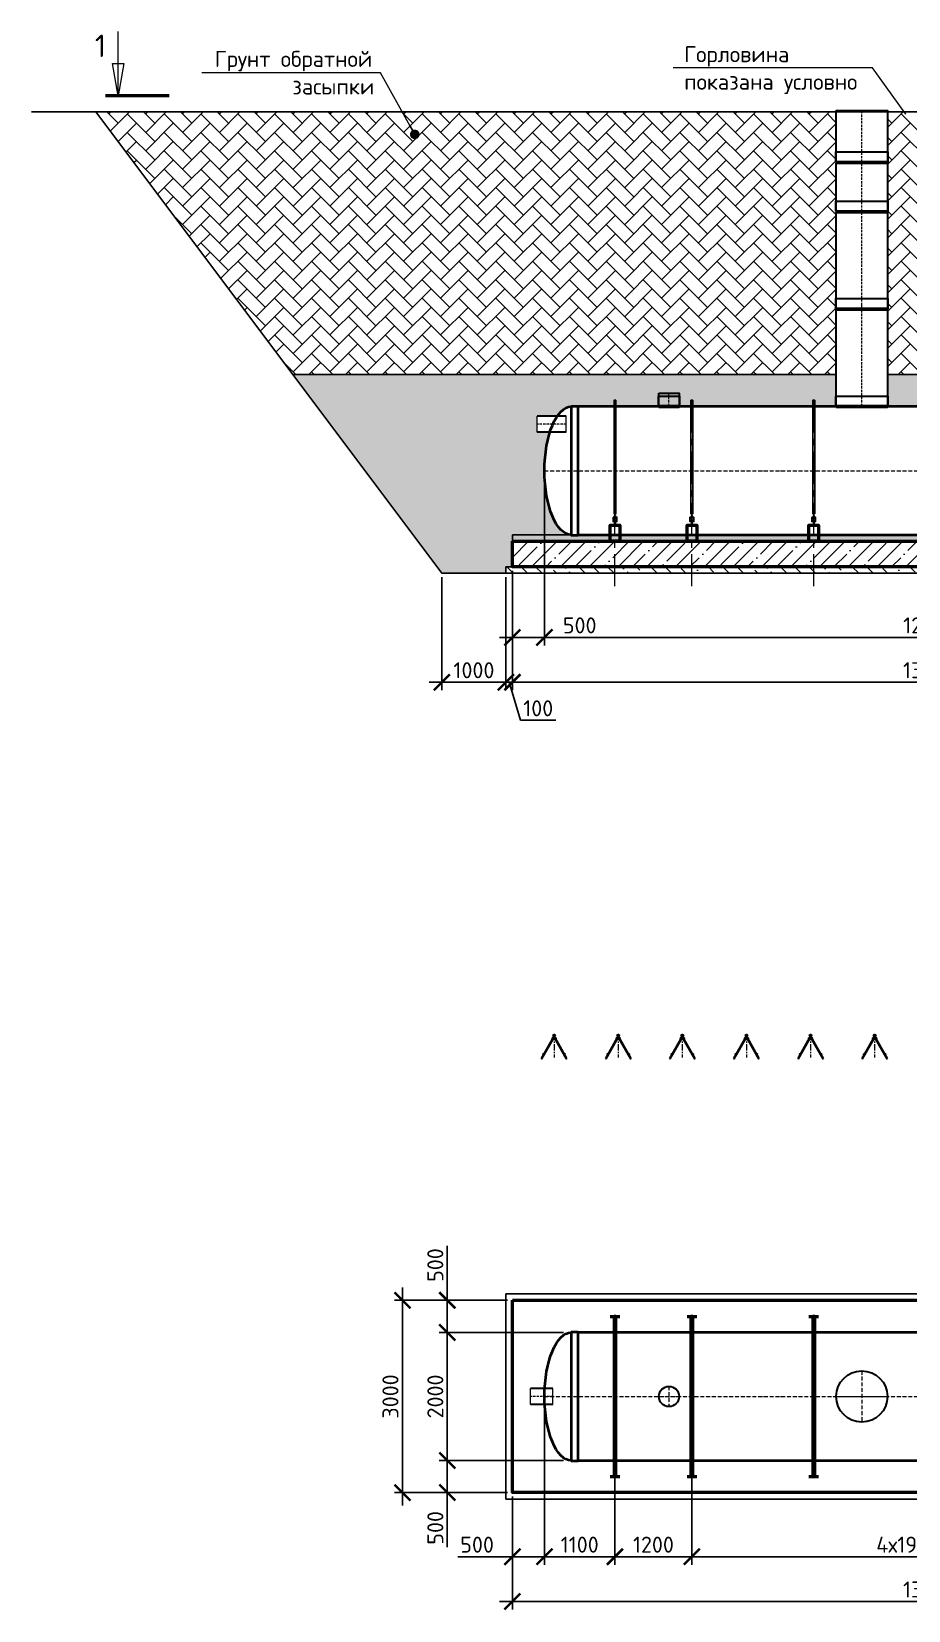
# Model space of a CAD drawing. Header units: metres. Extents: x 407396 to 516262, y -257300 to -131999.
# Drawn here: x 410307 to 423983, y -226977 to -202343 of the extents above; entities that cross this region are included whole.
import ezdxf

# ---------------------------------------------------------------- set-up
doc = ezdxf.new("R2010")
doc.units = ezdxf.units.M
doc.header["$PDSIZE"] = 1
doc.linetypes.add('ACAD_ISO10W100', pattern=[18, 12, -3, 0, -3])
doc.linetypes.add('CENTER', pattern=[16, 10, -2, 2, -2])
doc.layers.get('0').update_dxf_attribs({"lineweight": 0})
doc.layers.get('Defpoints').update_dxf_attribs({"color": 3})
doc.layers.add('2-Bottom level  of pipe', color=7, linetype='Continuous')
for name, color, linetype, lineweight in [('арматура', 7, 'Continuous', 50), ('Бозовая комплектация', 7, 'Continuous', 40), ('второстепенные', 7, 'Continuous', 25), ('выноски', 7, 'Continuous', 15), ('оси', 7, 'CENTER', 13), ('основная конструкция', 7, 'Continuous', 50), ('размеры', 7, 'Continuous', 15), ('штриховка', 7, 'Continuous', 9)]:
    doc.layers.add(name, color=color, linetype=linetype, lineweight=lineweight)
doc.layers.add('помощь', color=1, linetype='Continuous', lineweight=0, plot=False)
doc.styles.add('GOST 2.304', font='CS_Gost2304.shx')
doc.styles.add('GOST-2.304_Type-B', font='GOST Common.ttf')
doc.styles.add('ISOCPEUR', font='isocpeur.ttf')
doc.dimstyles.new('SPDS', dxfattribs={"dimscale": 10, "dimtxt": 2.5, "dimasz": 2.5, "dimexe": 1.25, "dimexo": 0.625, "dimtad": 1, "dimdec": 0, "dimrnd": 0.001, "dimtxsty": 'GOST 2.304', "dimblk": 'ARCHTICK', "dimblk1": 'ARCHTICK', "dimblk2": 'ARCHTICK', "dimcen": 2.5, "dimdle": 2, "dimadec": 0, "dimazin": 2, "dimtfac": 0.75, "dimtdec": 4, "dimtmove": 1, "dimatfit": 3, "dimfxl": 1, "dimtolj": 1, "dimarcsym": 1})

# ---------------------------------------------------------------- blocks, each defined once
blk = doc.blocks.new('_ArchTick')
at = {"color": 0, "linetype": 'ByBlock', "lineweight": 30, "const_width": 0.15}
blk.add_lwpolyline([(-0.5, -0.5), (0.5, 0.5)], dxfattribs=at)
blk = doc.blocks.new('*D118')
at = {"layer": 'Defpoints', "color": 0, "ltscale": 100, "transparency": 16777216}
for p in [(418306, -209196), (417806, -210696), (418306, -211796)]:
    blk.add_point(p, dxfattribs=at)
at = {"layer": 'размеры', "color": 0, "lineweight": -2, "ltscale": 100, "transparency": 16777216}
for p, q in [((418306, -209258), (418306, -211921)), ((417806, -210758), (417806, -211921)), ((417606, -211796), (418306, -211796)), ((418306, -211796), (419156, -211796))]:
    blk.add_line(p, q, dxfattribs=at)
at = {"layer": 'размеры', "color": 0, "lineweight": -2, "ltscale": 100, "transparency": 16777216, "xscale": 250, "yscale": 250, "zscale": 250, "rotation": 180}
blk.add_blockref('_ArchTick', (417806, -211796), dxfattribs=at)
at = {"layer": 'размеры', "color": 0, "lineweight": -2, "ltscale": 100, "transparency": 16777216, "xscale": 250, "yscale": 250, "zscale": 250}
blk.add_blockref('_ArchTick', (418306, -211796), dxfattribs=at)
at = {"layer": 'размеры', "color": 0, "ltscale": 100, "transparency": 16777216, "insert": (418856, -211608), "char_height": 250, "attachment_point": 5, "style": 'ISOCPEUR', "bg_fill": 3, "box_fill_scale": 1.1, "bg_fill_color": 9, "bg_fill_true_color": 13158600, "bg_fill_transparency": 0}
blk.add_mtext('\\A1;500', dxfattribs=at)
blk = doc.blocks.new('*D119')
at = {"layer": 'Defpoints', "color": 0, "ltscale": 100, "transparency": 16777216}
for p in [(417706, -210796), (417806, -211796), (417706, -212496)]:
    blk.add_point(p, dxfattribs=at)
at = {"layer": 'размеры', "color": 0, "lineweight": -2, "ltscale": 100, "transparency": 16777216}
for p, q in [((417706, -210858), (417706, -212621)), ((417806, -211858), (417806, -212621)), ((417706, -212496), (417456, -212496)), ((417806, -212496), (417706, -212496)), ((417806, -212496), (417706, -212496)), ((417756, -212496), (417934, -213089)), ((417806, -212496), (418056, -212496)), ((417934, -213089), (418484, -213089))]:
    blk.add_line(p, q, dxfattribs=at)
at = {"layer": 'размеры', "color": 0, "ltscale": 100, "transparency": 16777216, "insert": (418209, -212902), "char_height": 250, "attachment_point": 5, "style": 'ISOCPEUR', "bg_fill": 3, "box_fill_scale": 1.1, "bg_fill_color": 9, "bg_fill_true_color": 13158600, "bg_fill_transparency": 0}
blk.add_mtext('\\A1;100', dxfattribs=at)
at = {"layer": 'размеры', "color": 0, "lineweight": -2, "ltscale": 100, "transparency": 16777216, "xscale": 250, "yscale": 250, "zscale": 250}
blk.add_blockref('_ArchTick', (417706, -212496), dxfattribs=at)
at = {"layer": 'размеры', "color": 0, "lineweight": -2, "ltscale": 100, "transparency": 16777216, "xscale": 250, "yscale": 250, "zscale": 250, "rotation": 180}
blk.add_blockref('_ArchTick', (417806, -212496), dxfattribs=at)
blk = doc.blocks.new('*D120')
at = {"layer": 'Defpoints', "color": 0, "ltscale": 100, "transparency": 16777216}
for p in [(416706, -210796), (417706, -210796), (416706, -212496)]:
    blk.add_point(p, dxfattribs=at)
at = {"layer": 'размеры', "color": 0, "lineweight": -2, "ltscale": 100, "transparency": 16777216}
for p, q in [((416706, -210858), (416706, -212621)), ((417706, -210858), (417706, -212621)), ((417906, -212496), (416506, -212496))]:
    blk.add_line(p, q, dxfattribs=at)
at = {"layer": 'размеры', "color": 0, "lineweight": -2, "ltscale": 100, "transparency": 16777216, "xscale": 250, "yscale": 250, "zscale": 250, "rotation": 180}
blk.add_blockref('_ArchTick', (416706, -212496), dxfattribs=at)
at = {"layer": 'размеры', "color": 0, "lineweight": -2, "ltscale": 100, "transparency": 16777216, "xscale": 250, "yscale": 250, "zscale": 250}
blk.add_blockref('_ArchTick', (417706, -212496), dxfattribs=at)
at = {"layer": 'размеры', "color": 0, "ltscale": 100, "transparency": 16777216, "insert": (417206, -212308), "char_height": 250, "attachment_point": 5, "style": 'ISOCPEUR', "bg_fill": 3, "box_fill_scale": 1.1, "bg_fill_color": 9, "bg_fill_true_color": 13158600, "bg_fill_transparency": 0}
blk.add_mtext('\\A1;1000', dxfattribs=at)
blk = doc.blocks.new('*D121')
at = {"layer": 'Defpoints', "color": 0, "ltscale": 100, "transparency": 16777216}
for p in [(430806, -210696), (417806, -211796), (430806, -212496)]:
    blk.add_point(p, dxfattribs=at)
at = {"layer": 'размеры', "color": 0, "lineweight": -2, "ltscale": 100, "transparency": 16777216}
for p, q in [((430806, -210758), (430806, -212621)), ((417806, -211858), (417806, -212621)), ((417606, -212496), (431006, -212496))]:
    blk.add_line(p, q, dxfattribs=at)
at = {"layer": 'размеры', "color": 0, "lineweight": -2, "ltscale": 100, "transparency": 16777216, "xscale": 250, "yscale": 250, "zscale": 250, "rotation": 180}
blk.add_blockref('_ArchTick', (417806, -212496), dxfattribs=at)
at = {"layer": 'размеры', "color": 0, "lineweight": -2, "ltscale": 100, "transparency": 16777216, "xscale": 250, "yscale": 250, "zscale": 250}
blk.add_blockref('_ArchTick', (430806, -212496), dxfattribs=at)
at = {"layer": 'размеры', "color": 0, "ltscale": 100, "transparency": 16777216, "insert": (424306, -212308), "char_height": 250, "attachment_point": 5, "style": 'ISOCPEUR', "bg_fill": 3, "box_fill_scale": 1.1, "bg_fill_color": 9, "bg_fill_true_color": 13158600, "bg_fill_transparency": 0}
blk.add_mtext('\\A1;13000', dxfattribs=at)
blk = doc.blocks.new('*D139')
at = {"layer": 'Defpoints', "color": 0, "ltscale": 100, "transparency": 16777216}
for p in [(418306, -209196), (430306, -209196), (430306, -211796)]:
    blk.add_point(p, dxfattribs=at)
at = {"layer": 'размеры', "color": 0, "lineweight": -2, "ltscale": 100, "transparency": 16777216}
for p, q in [((418306, -209258), (418306, -211921)), ((430306, -209258), (430306, -211921)), ((418106, -211796), (430506, -211796))]:
    blk.add_line(p, q, dxfattribs=at)
at = {"layer": 'размеры', "color": 0, "lineweight": -2, "ltscale": 100, "transparency": 16777216, "xscale": 250, "yscale": 250, "zscale": 250, "rotation": 180}
blk.add_blockref('_ArchTick', (418306, -211796), dxfattribs=at)
at = {"layer": 'размеры', "color": 0, "lineweight": -2, "ltscale": 100, "transparency": 16777216, "xscale": 250, "yscale": 250, "zscale": 250}
blk.add_blockref('_ArchTick', (430306, -211796), dxfattribs=at)
at = {"layer": 'размеры', "color": 0, "ltscale": 100, "transparency": 16777216, "insert": (424306, -211608), "char_height": 250, "attachment_point": 5, "style": 'ISOCPEUR', "bg_fill": 3, "box_fill_scale": 1.1, "bg_fill_color": 9, "bg_fill_true_color": 13158600, "bg_fill_transparency": 0}
blk.add_mtext('\\A1;12000', dxfattribs=at)
blk = doc.blocks.new('*D125')
at = {"layer": 'Defpoints', "color": 0, "ltscale": 100, "transparency": 16777216}
for p in [(417806, -225139), (430806, -225139), (430806, -226839)]:
    blk.add_point(p, dxfattribs=at)
at = {"layer": 'размеры', "color": 0, "lineweight": -2, "ltscale": 100, "transparency": 16777216}
for p, q in [((417806, -225201), (417806, -226964)), ((430806, -225201), (430806, -226964)), ((417606, -226839), (431006, -226839))]:
    blk.add_line(p, q, dxfattribs=at)
at = {"layer": 'размеры', "color": 0, "lineweight": -2, "ltscale": 100, "transparency": 16777216, "xscale": 250, "yscale": 250, "zscale": 250, "rotation": 180}
blk.add_blockref('_ArchTick', (417806, -226839), dxfattribs=at)
at = {"layer": 'размеры', "color": 0, "lineweight": -2, "ltscale": 100, "transparency": 16777216, "xscale": 250, "yscale": 250, "zscale": 250}
blk.add_blockref('_ArchTick', (430806, -226839), dxfattribs=at)
at = {"layer": 'размеры', "color": 0, "ltscale": 100, "transparency": 16777216, "insert": (424306, -226651), "char_height": 250, "attachment_point": 5, "style": 'ISOCPEUR'}
blk.add_mtext('\\A1;13000', dxfattribs=at)
blk = doc.blocks.new('*D128')
at = {"layer": 'Defpoints', "color": 0, "ltscale": 100, "transparency": 16777216}
for p in [(418306, -223639), (417806, -225139), (417806, -226139)]:
    blk.add_point(p, dxfattribs=at)
at = {"layer": 'размеры', "color": 0, "lineweight": -2, "ltscale": 100, "transparency": 16777216}
for p, q in [((418306, -223701), (418306, -226264)), ((417806, -225201), (417806, -226264)), ((417806, -226139), (416956, -226139)), ((418506, -226139), (417806, -226139))]:
    blk.add_line(p, q, dxfattribs=at)
at = {"layer": 'размеры', "color": 0, "lineweight": -2, "ltscale": 100, "transparency": 16777216, "xscale": 250, "yscale": 250, "zscale": 250, "rotation": 180}
blk.add_blockref('_ArchTick', (417806, -226139), dxfattribs=at)
at = {"layer": 'размеры', "color": 0, "lineweight": -2, "ltscale": 100, "transparency": 16777216, "xscale": 250, "yscale": 250, "zscale": 250}
blk.add_blockref('_ArchTick', (418306, -226139), dxfattribs=at)
at = {"layer": 'размеры', "color": 0, "ltscale": 100, "transparency": 16777216, "insert": (417256, -225951), "char_height": 250, "attachment_point": 5, "style": 'ISOCPEUR'}
blk.add_mtext('\\A1;500', dxfattribs=at)
blk = doc.blocks.new('*D129')
at = {"layer": 'Defpoints', "color": 0, "ltscale": 100, "transparency": 16777216}
for p in [(418306, -223639), (419406, -224689), (419406, -226139)]:
    blk.add_point(p, dxfattribs=at)
at = {"layer": 'размеры', "color": 0, "lineweight": -2, "ltscale": 100, "transparency": 16777216}
for p, q in [((418306, -223701), (418306, -226264)), ((419406, -224751), (419406, -226264)), ((418106, -226139), (419606, -226139))]:
    blk.add_line(p, q, dxfattribs=at)
at = {"layer": 'размеры', "color": 0, "lineweight": -2, "ltscale": 100, "transparency": 16777216, "xscale": 250, "yscale": 250, "zscale": 250, "rotation": 180}
blk.add_blockref('_ArchTick', (418306, -226139), dxfattribs=at)
at = {"layer": 'размеры', "color": 0, "lineweight": -2, "ltscale": 100, "transparency": 16777216, "xscale": 250, "yscale": 250, "zscale": 250}
blk.add_blockref('_ArchTick', (419406, -226139), dxfattribs=at)
at = {"layer": 'размеры', "color": 0, "ltscale": 100, "transparency": 16777216, "insert": (418856, -225951), "char_height": 250, "attachment_point": 5, "style": 'ISOCPEUR'}
blk.add_mtext('\\A1;1100', dxfattribs=at)
blk = doc.blocks.new('*D130')
at = {"layer": 'Defpoints', "color": 0, "ltscale": 100, "transparency": 16777216}
for p in [(419406, -224689), (420606, -224689), (420606, -226139)]:
    blk.add_point(p, dxfattribs=at)
at = {"layer": 'размеры', "color": 0, "lineweight": -2, "ltscale": 100, "transparency": 16777216}
for p, q in [((419406, -224751), (419406, -226264)), ((420606, -224751), (420606, -226264)), ((419206, -226139), (420806, -226139))]:
    blk.add_line(p, q, dxfattribs=at)
at = {"layer": 'размеры', "color": 0, "lineweight": -2, "ltscale": 100, "transparency": 16777216, "xscale": 250, "yscale": 250, "zscale": 250, "rotation": 180}
blk.add_blockref('_ArchTick', (419406, -226139), dxfattribs=at)
at = {"layer": 'размеры', "color": 0, "lineweight": -2, "ltscale": 100, "transparency": 16777216, "xscale": 250, "yscale": 250, "zscale": 250}
blk.add_blockref('_ArchTick', (420606, -226139), dxfattribs=at)
at = {"layer": 'размеры', "color": 0, "ltscale": 100, "transparency": 16777216, "insert": (420006, -225951), "char_height": 250, "attachment_point": 5, "style": 'ISOCPEUR'}
blk.add_mtext('\\A1;1200', dxfattribs=at)
blk = doc.blocks.new('*D131')
at = {"layer": 'Defpoints', "color": 0, "ltscale": 100, "transparency": 16777216}
for p in [(420606, -224689), (428206, -224689), (428206, -226139)]:
    blk.add_point(p, dxfattribs=at)
at = {"layer": 'размеры', "color": 0, "lineweight": -2, "ltscale": 100, "transparency": 16777216}
for p, q in [((420606, -224751), (420606, -226264)), ((428206, -224751), (428206, -226264)), ((420406, -226139), (428406, -226139))]:
    blk.add_line(p, q, dxfattribs=at)
at = {"layer": 'размеры', "color": 0, "lineweight": -2, "ltscale": 100, "transparency": 16777216, "xscale": 250, "yscale": 250, "zscale": 250, "rotation": 180}
blk.add_blockref('_ArchTick', (420606, -226139), dxfattribs=at)
at = {"layer": 'размеры', "color": 0, "lineweight": -2, "ltscale": 100, "transparency": 16777216, "xscale": 250, "yscale": 250, "zscale": 250}
blk.add_blockref('_ArchTick', (428206, -226139), dxfattribs=at)
at = {"layer": 'размеры', "color": 0, "ltscale": 100, "transparency": 16777216, "insert": (424406, -225951), "char_height": 250, "attachment_point": 5, "style": 'ISOCPEUR'}
blk.add_mtext('\\A1;4х1900=7600', dxfattribs=at)
blk = doc.blocks.new('*D132')
at = {"layer": 'Defpoints', "color": 0, "ltscale": 100, "transparency": 16777216}
for p in [(416791, -222139), (417791, -222139), (418666, -222639)]:
    blk.add_point(p, dxfattribs=at)
at = {"layer": 'размеры', "color": 0, "lineweight": -2, "ltscale": 100, "transparency": 16777216}
for p, q in [((416791, -222139), (416791, -221289)), ((417729, -222139), (416666, -222139)), ((416791, -222839), (416791, -222139)), ((418604, -222639), (416666, -222639))]:
    blk.add_line(p, q, dxfattribs=at)
at = {"layer": 'размеры', "color": 0, "lineweight": -2, "ltscale": 100, "transparency": 16777216, "xscale": 250, "yscale": 250, "zscale": 250}
for p, rotation in [((416791, -222139), 90), ((416791, -222639), 270)]:
    blk.add_blockref('_ArchTick', p, dxfattribs=dict(at, rotation=rotation))
at = {"layer": 'размеры', "color": 0, "ltscale": 100, "transparency": 16777216, "insert": (416604, -221589), "char_height": 250, "attachment_point": 5, "rotation": 90, "style": 'ISOCPEUR'}
blk.add_mtext('\\A1;500', dxfattribs=at)
blk = doc.blocks.new('*D133')
at = {"layer": 'Defpoints', "color": 0, "ltscale": 100, "transparency": 16777216}
for p in [(418666, -222639), (416791, -224639), (418666, -224639)]:
    blk.add_point(p, dxfattribs=at)
at = {"layer": 'размеры', "color": 0, "lineweight": -2, "ltscale": 100, "transparency": 16777216}
for p, q in [((416791, -222439), (416791, -224839)), ((418604, -222639), (416666, -222639)), ((418604, -224639), (416666, -224639))]:
    blk.add_line(p, q, dxfattribs=at)
at = {"layer": 'размеры', "color": 0, "lineweight": -2, "ltscale": 100, "transparency": 16777216, "xscale": 250, "yscale": 250, "zscale": 250}
for p, rotation in [((416791, -222639), 90), ((416791, -224639), 270)]:
    blk.add_blockref('_ArchTick', p, dxfattribs=dict(at, rotation=rotation))
at = {"layer": 'размеры', "color": 0, "ltscale": 100, "transparency": 16777216, "insert": (416604, -223639), "char_height": 250, "attachment_point": 5, "rotation": 90, "style": 'ISOCPEUR'}
blk.add_mtext('\\A1;2000', dxfattribs=at)
blk = doc.blocks.new('*D134')
at = {"layer": 'Defpoints', "color": 0, "ltscale": 100, "transparency": 16777216}
for p in [(418666, -224639), (416791, -225139), (417791, -225139)]:
    blk.add_point(p, dxfattribs=at)
at = {"layer": 'размеры', "color": 0, "lineweight": -2, "ltscale": 100, "transparency": 16777216}
for p, q in [((418604, -224639), (416666, -224639)), ((416791, -224439), (416791, -225139)), ((417729, -225139), (416666, -225139)), ((416791, -225139), (416791, -225989))]:
    blk.add_line(p, q, dxfattribs=at)
at = {"layer": 'размеры', "color": 0, "lineweight": -2, "ltscale": 100, "transparency": 16777216, "xscale": 250, "yscale": 250, "zscale": 250}
for p, rotation in [((416791, -224639), 90), ((416791, -225139), 270)]:
    blk.add_blockref('_ArchTick', p, dxfattribs=dict(at, rotation=rotation))
at = {"layer": 'размеры', "color": 0, "ltscale": 100, "transparency": 16777216, "insert": (416604, -225689), "char_height": 250, "attachment_point": 5, "rotation": 90, "style": 'ISOCPEUR'}
blk.add_mtext('\\A1;500', dxfattribs=at)
blk = doc.blocks.new('*D135')
at = {"layer": 'Defpoints', "color": 0, "ltscale": 100, "transparency": 16777216}
for p in [(416091, -222139), (416791, -222139), (416791, -225139)]:
    blk.add_point(p, dxfattribs=at)
at = {"layer": 'размеры', "color": 0, "lineweight": -2, "ltscale": 100, "transparency": 16777216}
for p, q in [((416091, -225339), (416091, -221939)), ((416729, -222139), (415966, -222139)), ((416729, -225139), (415966, -225139))]:
    blk.add_line(p, q, dxfattribs=at)
at = {"layer": 'размеры', "color": 0, "lineweight": -2, "ltscale": 100, "transparency": 16777216, "xscale": 250, "yscale": 250, "zscale": 250}
for p, rotation in [((416091, -222139), 90), ((416091, -225139), 270)]:
    blk.add_blockref('_ArchTick', p, dxfattribs=dict(at, rotation=rotation))
at = {"layer": 'размеры', "color": 0, "ltscale": 100, "transparency": 16777216, "insert": (415904, -223639), "char_height": 250, "attachment_point": 5, "rotation": 90, "style": 'ISOCPEUR'}
blk.add_mtext('\\A1;3000', dxfattribs=at)
blk = doc.blocks.new('*U167')
at = {"color": 7, "linetype": 'ACAD_ISO10W100', "lineweight": 15, "ltscale": 5}
blk.add_line((0, 0), (12000, 0), dxfattribs=at)
at = {"color": 250, "lineweight": 40, "ltscale": 20}
for points in [[(520, 1010), (520, -1010), (420, -1010), (420, 1010)], [(520, 1000), (520, -1000), (11480, -1000), (11480, 1000)], [(11480, 1010), (11480, -1010), (11580, -1010), (11580, 1010)]]:
    blk.add_lwpolyline(points, close=True, dxfattribs=at)
at = {"color": 250, "lineweight": 40, "ltscale": 20, "extrusion": (0, 0, -1)}
blk.add_ellipse((420, 0), major_axis=(0, 1000), ratio=0.42, start_param=3.141593, end_param=6.283185, dxfattribs=at)
at = {"color": 250, "lineweight": 40, "ltscale": 20}
blk.add_ellipse((11580, 0), major_axis=(0, 1000), ratio=0.42, start_param=3.141593, end_param=6.283185, dxfattribs=at)
blk = doc.blocks.new('*U166')
at = {"color": 7, "linetype": 'ACAD_ISO10W100', "lineweight": 15, "ltscale": 5}
blk.add_line((0, 0), (12000, 0), dxfattribs=at)
at = {"color": 250, "lineweight": 40, "ltscale": 20}
for points in [[(520, 1010), (520, -1010), (420, -1010), (420, 1010)], [(520, 1000), (520, -1000), (11480, -1000), (11480, 1000)], [(11480, 1010), (11480, -1010), (11580, -1010), (11580, 1010)]]:
    blk.add_lwpolyline(points, close=True, dxfattribs=at)
at = {"color": 250, "lineweight": 40, "ltscale": 20, "extrusion": (0, 0, -1)}
blk.add_ellipse((420, 0), major_axis=(0, 1000), ratio=0.42, start_param=3.141593, end_param=6.283185, dxfattribs=at)
at = {"color": 250, "lineweight": 40, "ltscale": 20}
blk.add_ellipse((11580, 0), major_axis=(0, 1000), ratio=0.42, start_param=3.141593, end_param=6.283185, dxfattribs=at)
blk = doc.blocks.new('*U158')
at = {"lineweight": 30}
for p, q in [((0, 125), (350, 125)), ((0, -125), (350, -125))]:
    blk.add_line(p, q, dxfattribs=at)
at = {"color": 7, "linetype": 'Continuous', "lineweight": 20}
for p, q in [((0, 125), (0, -125)), ((350, 125), (350, -125))]:
    blk.add_line(p, q, dxfattribs=at)
at = {"color": 7, "linetype": 'ACAD_ISO10W100', "lineweight": 15, "ltscale": 3}
blk.add_line((0, 0), (350, 0), dxfattribs=at)
at = {"color": 242, "linetype": 'Continuous', "lineweight": 15, "ltscale": 20, "true_color": 0xcd2027, "style": 'GOST-2.304_Type-B', "flags": 1}
for tag, p in [('МАТЕРИАЛ', (306, 122)), ('НАЗВАНИЕ', (305, 116))]:
    blk.add_attdef(tag, p, '', height=2.5, dxfattribs=at)
blk = doc.blocks.new('*U157')
at = {"lineweight": 30}
for p, q in [((0, 125), (450, 125)), ((0, -125), (450, -125))]:
    blk.add_line(p, q, dxfattribs=at)
at = {"color": 7, "linetype": 'Continuous', "lineweight": 20}
for p, q in [((0, 125), (0, -125)), ((450, 125), (450, -125))]:
    blk.add_line(p, q, dxfattribs=at)
at = {"color": 7, "linetype": 'ACAD_ISO10W100', "lineweight": 15, "ltscale": 3}
blk.add_line((0, 0), (450, 0), dxfattribs=at)
at = {"color": 242, "linetype": 'Continuous', "lineweight": 15, "ltscale": 20, "true_color": 0xcd2027, "style": 'GOST-2.304_Type-B', "flags": 1}
for tag, p in [('МАТЕРИАЛ', (306, 122)), ('НАЗВАНИЕ', (305, 116))]:
    blk.add_attdef(tag, p, '', height=2.5, dxfattribs=at)
blk = doc.blocks.new('*U105')
at = {"color": 250, "linetype": 'ACAD_ISO10W100', "lineweight": 15, "ltscale": 3}
blk.add_line((-1, 0), (-1, 1500), dxfattribs=at)
at = {"color": 250, "lineweight": 30, "ltscale": 20}
blk.add_lwpolyline([(-401, 1500), (399, 1500), (399, 0), (-401, 0)], close=True, dxfattribs=at)
at = {"layer": '2-Bottom level  of pipe', "color": 7, "lineweight": 30, "ltscale": 50}
for points in [[(-411, 0), (409, 0), (409, 150), (-411, 150)], [(-401, -20), (399, -20), (399, 0), (-401, 0)]]:
    blk.add_lwpolyline(points, close=True, dxfattribs=at)
blk = doc.blocks.new('*U111')
at = {"color": 7, "linetype": 'ACAD_ISO10W100', "lineweight": 13, "ltscale": 5}
for p, q in [((0, 400), (0, -400)), ((-400, 0), (400, 0))]:
    blk.add_line(p, q, dxfattribs=at)
at = {"layer": '2-Bottom level  of pipe', "color": 7, "lineweight": 30, "ltscale": 50}
blk.add_circle((0, 0), 400, dxfattribs=at)
blk.add_circle((0, 0), 400, dxfattribs=at)
blk = doc.blocks.new('*U100')
at = {"color": 250, "linetype": 'ACAD_ISO10W100', "lineweight": 15, "ltscale": 3}
blk.add_line((-1, 0), (-1, 200), dxfattribs=at)
at = {"color": 250, "lineweight": 30, "ltscale": 20}
blk.add_lwpolyline([(-158, 200), (157, 200), (157, 0), (-158, 0)], close=True, dxfattribs=at)
at = {"layer": '2-Bottom level  of pipe', "color": 7, "lineweight": 30, "ltscale": 50}
for points in [[(-168, 0), (167, 0), (167, 150), (-168, 150)], [(-158, -20), (157, -20), (157, 0), (-158, 0)]]:
    blk.add_lwpolyline(points, close=True, dxfattribs=at)
blk = doc.blocks.new('*U110')
at = {"color": 7, "linetype": 'ACAD_ISO10W100', "lineweight": 13, "ltscale": 5}
for p, q in [((-157.5, 0), (157.5, 0)), ((0, 157.5), (0, -157.5))]:
    blk.add_line(p, q, dxfattribs=at)
at = {"layer": '2-Bottom level  of pipe', "color": 7, "lineweight": 30, "ltscale": 50}
blk.add_circle((0, 0), 157.5, dxfattribs=at)
blk.add_circle((0, 0), 157.5, dxfattribs=at)
blk = doc.blocks.new('*U165')
at = {"color": 250, "linetype": 'ACAD_ISO10W100', "lineweight": 15, "ltscale": 3}
blk.add_line((-1, 0), (-1, 750), dxfattribs=at)
at = {"color": 250, "lineweight": 30, "ltscale": 20}
blk.add_lwpolyline([(-401, 750), (399, 750), (399, 0), (-401, 0)], close=True, dxfattribs=at)
at = {"layer": '2-Bottom level  of pipe', "color": 7, "lineweight": 30, "ltscale": 50}
for points in [[(-411, 0), (409, 0), (409, 150), (-411, 150)], [(-401, -20), (399, -20), (399, 0), (-401, 0)]]:
    blk.add_lwpolyline(points, close=True, dxfattribs=at)
blk = doc.blocks.new('*U162')
at = {"color": 250, "linetype": 'ACAD_ISO10W100', "lineweight": 15, "ltscale": 3}
blk.add_line((-1, 0), (-1, 800), dxfattribs=at)
at = {"color": 250, "lineweight": 30, "ltscale": 20}
blk.add_lwpolyline([(-401, 800), (399, 800), (399, 0), (-401, 0)], close=True, dxfattribs=at)
at = {"layer": '2-Bottom level  of pipe', "color": 7, "lineweight": 30, "ltscale": 50}
for points in [[(-411, 0), (409, 0), (409, 150), (-411, 150)], [(-401, -20), (399, -20), (399, 0), (-401, 0)]]:
    blk.add_lwpolyline(points, close=True, dxfattribs=at)
blk = doc.blocks.new('обхват')
at = {"layer": 'второстепенные', "ltscale": 10}
for p, q in [((331284, -135781), (331258, -135781)), ((331258, -135781), (331258, -135783)), ((331258, -135783), (331284, -135783)), ((331262, -135783), (331260, -135784)), ((331260, -135784), (331260, -135792)), ((331262, -135793), (331260, -135792)), ((331280, -135783), (331262, -135783)), ((331280, -135793), (331262, -135793)), ((331265, -135784), (331265, -135792)), ((331277, -135784), (331277, -135792)), ((331280, -135783), (331282, -135784)), ((331280, -135793), (331282, -135792)), ((331282, -135784), (331282, -135792)), ((331284, -135783), (331284, -135781))]:
    blk.add_line(p, q, dxfattribs=at)
blk.add_lwpolyline([(331286, -133952), (331286, -135723), (331256, -135723), (331256, -133952)], close=True, dxfattribs=at)
for points in [[(331241, -135776), (331301, -135776), (331301, -135846), (331277, -135846)], [(331265, -135846), (331241, -135846), (331241, -135776)], [(331241, -135776), (331241, -135781), (331301, -135781), (331301, -135776)], [(331278, -135749), (331264, -135749)], [(331264, -135776), (331264, -135781)], [(331264, -135803), (331264, -135793)], [(331265, -135804), (331264, -135803)], [(331264, -135803), (331278, -135803)], [(331265, -135749), (331265, -135781)], [(331265, -135793), (331265, -135804)], [(331277, -135804), (331265, -135804)], [(331265, -135824), (331265, -135917)], [(331277, -135749), (331277, -135781)], [(331278, -135803), (331277, -135804)], [(331277, -135917), (331277, -135824)], [(331278, -135776), (331278, -135781)]]:
    blk.add_lwpolyline(points, dxfattribs=at)
blk.add_lwpolyline([(331265, -135917, 1), (331277, -135917)], format="xyb", dxfattribs=at)
for centre, radius, start, end in [((331263, -135788), 4.35, 55.6577, 124.3423), ((331263, -135789), 4.35, 235.6577, 304.3423), ((331271, -135821), 9, 311.8103, 228.1897), ((331271, -135807), 23.3, 75.3257, 104.6743), ((331271, -135770), 23.3, 255.3257, 284.6743), ((331271, -135824), 6, 0, 180), ((331279, -135788), 4.35, 55.6577, 124.3423), ((331279, -135789), 4.35, 235.6577, 304.3423)]:
    blk.add_arc(centre, radius, start, end, dxfattribs=at)
at = {"layer": 'оси', "ltscale": 50}
blk.add_lwpolyline([(331271, -136854), (331271, -133878)], dxfattribs=at)
at = {"layer": 'основная конструкция', "ltscale": 100}
blk.add_lwpolyline([(331196, -136152), (331196, -135902), (331346, -135902), (331346, -136152)], close=True, dxfattribs=at)
blk = doc.blocks.new('*U115')
blk.add_blockref('обхват', (-331271, 134866))
blk = doc.blocks.new('*U170')
at = {"layer": 'второстепенные', "color": 0, "linetype": 'ByBlock', "lineweight": -2, "transparency": 16777216}
blk.add_blockref('*U115', (0, 300), dxfattribs=at)
blk = doc.blocks.new('*U171')
at = {"layer": 'второстепенные', "color": 0, "linetype": 'ByBlock', "lineweight": -2, "transparency": 16777216}
for p in [(-7600, 0), (-5700, 0), (-3800, 0), (-1900, 0), (0, 0)]:
    blk.add_blockref('*U170', p, dxfattribs=at)
blk = doc.blocks.new('обхват план')
at = {"layer": 'арматура', "ltscale": 10}
for points in [[(329721, -159306), (329871, -159306)], [(329721, -161806), (329871, -161806)]]:
    blk.add_lwpolyline(points, dxfattribs=at)
at = {"layer": 'основная конструкция', "ltscale": 100}
blk.add_lwpolyline([(329781, -161806), (329811, -161806), (329811, -159306), (329781, -159306)], close=True, dxfattribs=at)
at = {"layer": 'помощь', "ltscale": 10}
blk.add_lwpolyline([(329796, -159306), (329796, -161806)], dxfattribs=at)
blk = doc.blocks.new('*U172')
at = {"layer": 'второстепенные'}
blk.add_blockref('обхват план', (-329796, 160556), dxfattribs=at)
blk = doc.blocks.new('*U173')
at = {"layer": 'второстепенные', "color": 0, "linetype": 'ByBlock', "lineweight": -2, "transparency": 16777216}
for p in [(-7600, 0), (-5700, 0), (-3800, 0), (-1900, 0), (0, 0)]:
    blk.add_blockref('*U172', p, dxfattribs=at)
blk = doc.blocks.new('каркасы')
at = {"layer": 'второстепенные', "ltscale": 10}
for points in [[(318737, 71676), (318949, 72050), (318959, 72044), (318747, 71670)], [(319138, 71676), (318926, 72050), (318915, 72044), (319127, 71670)]]:
    blk.add_lwpolyline(points, close=True, dxfattribs=at)
for centre in [(318910, 71995), (318965, 71995), (318768, 71745), (319107, 71745)]:
    blk.add_circle(centre, 6, dxfattribs=at)
at = {"layer": 'оси', "ltscale": 10}
blk.add_lwpolyline([(318937, 72062), (318937, 71692)], dxfattribs=at)
at = {"layer": 'помощь', "ltscale": 10}
blk.add_circle((319107, 71745), 7, dxfattribs=at)
blk = doc.blocks.new('*U174')
at = {"layer": 'второстепенные', "lineweight": 90}
blk.add_blockref('каркасы', (-318937, -71866), dxfattribs=at)
blk = doc.blocks.new('*U175')
at = {"layer": 'помощь', "color": 0, "linetype": 'ByBlock', "lineweight": -2, "transparency": 16777216}
for p in [(-12000, 0), (-11000, 0), (-10000, 0), (-9000, 0), (-8000, 0), (-7000, 0), (-6000, 0), (-5000, 0), (-4000, 0), (-3000, 0), (-2000, 0), (-1000, 0), (0, 0)]:
    blk.add_blockref('*U174', p, dxfattribs=at)

msp = doc.modelspace()

# ---------------------------------------------------------------- hatches: boundary and pattern name
at = {"layer": 'штриховка', "ltscale": 10}
h = msp.add_hatch(dxfattribs=at)
h.set_pattern_fill('AR-HBONE', color=256, scale=2)
h.set_pattern_definition([(45, (0, -63393.21), (3e-14, 287.3682), [609.6, -203.2]), (135, (143.68, -63249.53), (3e-14, 287.3682), [609.6, -203.2])])
h.paths.add_polyline_path([(422856.32, -203596.03), (411306.61, -203596.03), (414381.39, -207695.74), (422856.32, -207695.74)])
edge = h.paths.add_edge_path(flags=16)
edge.add_arc((416683.38, -203728.19), 37.5, 0, 360)
h.paths.add_polyline_path([(426757.74, -203596.03), (423656.32, -203596.03), (423657.54, -207695.64), (426756.51, -207695.64)])
h.paths.add_polyline_path([(428810.19, -203596.03), (427557.74, -203596.03), (427558.96, -207695.64), (428806.51, -207695.64)])
h.paths.add_polyline_path([(437306.03, -203596.03), (429607.74, -203596.03), (429607.74, -207695.69), (434231.25, -207695.73)])
h = msp.add_hatch(dxfattribs=at)
h.set_pattern_fill('AR-SAND', color=256, scale=10)
edge = h.paths.add_edge_path()
edge.add_line((434231.25, -207695.73), (429607.74, -207695.73))
edge.add_line((429607.74, -207695.73), (429607.74, -208035.27))
edge.add_line((429607.74, -208035.27), (429617.74, -208035.27))
edge.add_line((429617.74, -208035.27), (429617.74, -208195.64))
edge.add_line((429617.74, -208195.64), (429786.32, -208195.64))
edge.add_line((429786.32, -208195.64), (429786.32, -208185.64))
edge.add_line((429786.32, -208185.64), (429886.32, -208185.64))
edge.add_line((429886.32, -208185.64), (429886.32, -208195.64))
edge.add_ellipse((429886.32, -209195.64), major_axis=(0, 1000), ratio=0.42, start_angle=339.689619, end_angle=360, ccw=False)
edge.add_line((430164, -208445.38), (430497.74, -208445.38))
edge.add_line((430497.74, -208445.38), (430497.74, -208695.38))
edge.add_line((430497.74, -208695.38), (430249.99, -208695.38))
edge.add_ellipse((429886.32, -209195.64), major_axis=(0, 1000), ratio=0.42, start_angle=270, end_angle=323.984099, ccw=False)
edge.add_ellipse((429886.32, -209195.64), major_axis=(0, 1000), ratio=0.42, start_angle=180, end_angle=270, ccw=False)
edge.add_line((429886.32, -210195.64), (430806.32, -210195.64))
edge.add_line((430806.32, -210195.64), (430806.32, -210295.64))
edge.add_line((430806.32, -210295.64), (430806.32, -210695.64))
edge.add_line((430806.32, -210695.64), (430906.32, -210695.64))
edge.add_line((430906.32, -210695.64), (430906.32, -210795.64))
edge.add_line((430906.32, -210795.64), (431906.32, -210795.64))
edge.add_line((431906.32, -210795.64), (434231.25, -207695.73))
h.paths.add_polyline_path([(427557.74, -207695.64), (428807.74, -207695.64), (428807.74, -208205.27), (427557.74, -208205.27)])
h.paths.add_polyline_path([(426757.74, -207695.64), (423656.32, -207695.64), (423656.32, -208195.64), (426757.74, -208195.64)])
edge = h.paths.add_edge_path()
edge.add_line((422856.32, -207695.74), (422856.32, -208195.64))
edge.add_line((422856.32, -208195.64), (418726.32, -208195.64))
edge.add_arc((418761.07, -208485.16), 291.6, 96.84535, 151.501163)
edge.add_line((418504.81, -208346.03), (418194.61, -208346.03))
edge.add_line((418194.61, -208346.03), (418194.61, -208596.03))
edge.add_line((418194.61, -208596.03), (418390.19, -208596.03))
edge.add_arc((420356.75, -209180.75), 2051.64, 163.440984, 201.789296)
edge.add_arc((418788.27, -209852.95), 348.25, 194.868861, 259.751896)
edge.add_line((418726.32, -210195.64), (417806.32, -210195.64))
edge.add_line((417806.32, -210195.64), (417806.32, -210695.64))
edge.add_line((417806.32, -210695.64), (417706.32, -210695.64))
edge.add_line((417706.32, -210695.64), (417706.32, -210795.64))
edge.add_line((417706.32, -210795.64), (416706.32, -210795.64))
edge.add_line((416706.32, -210795.64), (414381.39, -207695.74))
edge.add_line((414381.39, -207695.74), (422856.32, -207695.74))
h = msp.add_hatch(dxfattribs=at)
h.set_pattern_fill('AR-SAND', color=256, scale=2)
h.set_pattern_definition([(37.5, (94848.29, -79552.995), (-3.200063, 97.882647), [0, -77.216, 0, -86.36, 0, -82.55]), (7.5, (94848.29, -79553), (89.904657, 143.36502), [0, -41.656, 0, -69.596, 0, -26.67]), (327.5, (94785.8, -79552.995), (158.198474, 0.287437), [0, -25.4, 0, -91.44, 0, -119.38]), (317.5, (94785.8, -79553), (152.71129, 44.585865), [0, -12.7, 0, -59.944, 0, -68.58])])
h.paths.add_polyline_path([(430806.32, -210295.64), (430806.32, -210195.64), (417806.32, -210195.64), (417806.32, -210295.64)])
h = msp.add_hatch(dxfattribs=at)
h.set_pattern_fill('ANSI35', color=256, scale=50)
h.set_pattern_definition([(45, (94848.3, -79553), (-224.5064, 224.5064), []), (45, (95072.8, -79553), (-224.5064, 224.5064), [396.875, -79.375, 0, -79.375])])
h.paths.add_polyline_path([(430806.32, -210695.64), (430806.32, -210295.64), (417806.32, -210295.64), (417806.32, -210695.64)])
h = msp.add_hatch(dxfattribs=at)
h.set_pattern_fill('ANSI36', color=256, scale=50, angle=90)
h.set_pattern_definition([(135, (94848.29, -79553), (-308.696304, 84.1899), [396.875, -79.375, 0, -79.375])])
h.paths.add_polyline_path([(417706.32, -210695.64), (417706.32, -210795.64), (430906.32, -210795.64), (430906.32, -210695.64)])

# ---------------------------------------------------------------- linework, layer by layer
at = {"color": 0, "linetype": 'ByBlock', "lineweight": -2}
msp.add_line((416247.02, -203882.6), (416210.66, -203817), dxfattribs=at)
at = {"color": 0, "linetype": 'ByBlock', "const_width": 75}
msp.add_lwpolyline([(416265.2, -203915.39, 1), (416301.56, -203980.99, 1)], format="xyb", close=True, dxfattribs=at)
at = {"layer": 'Defpoints', "ltscale": 10}
msp.add_lwpolyline([(417706.32, -222038.95), (430906.32, -222038.95), (430906.32, -225238.95), (417706.32, -225238.95)], close=True, dxfattribs=at)
at = {"layer": 'второстепенные', "ltscale": 10}
for points in [[(411306.61, -203596.03), (437306.03, -203596.03)], [(414381.39, -207695.74), (422856.32, -207695.74)], [(423656.32, -207695.64), (426757.74, -207695.64)]]:
    msp.add_lwpolyline(points, dxfattribs=at)
for points in [[(417806.32, -210195.64), (430806.32, -210195.64), (430806.32, -210295.64), (417806.32, -210295.64)], [(417706.32, -210695.64), (430906.32, -210695.64), (430906.32, -210795.64), (417706.32, -210795.64)]]:
    msp.add_lwpolyline(points, close=True, dxfattribs=at)
at = {"layer": 'выноски'}
msp.add_line((411657.32, -203343.42), (411657.33, -202343.42), dxfattribs=at)
at = {"layer": 'выноски', "ltscale": 10}
for p, q in [((423423.79, -202911.09), (420311.29, -202911.09)), ((423941.89, -203632.65), (423423.79, -202911.09))]:
    msp.add_line(p, q, dxfattribs=at)
at = {"layer": 'выноски', "linetype": 'Continuous', "ltscale": 10}
for p, q in [((415749.58, -202985.19), (412963.98, -202985.19)), ((416210.66, -203817), (415749.58, -202985.19))]:
    msp.add_line(p, q, dxfattribs=at)
at = {"layer": 'выноски'}
msp.add_lwpolyline([(411745.49, -202843.42), (411657.32, -203343.42), (411569.16, -202843.42)], close=True, dxfattribs=at)
at = {"layer": 'выноски', "const_width": 50}
msp.add_lwpolyline([(411457.32, -203343.42), (412457.32, -203343.43)], dxfattribs=at)
at = {"layer": 'выноски'}
msp.add_lwpolyline([(417792.4, -222951.59), (417791.4, -222951.59)], dxfattribs=at)
at = {"layer": 'основная конструкция', "ltscale": 10}
for points in [[(417806.32, -210295.64), (430806.32, -210295.64), (430806.32, -210695.64), (417806.32, -210695.64)], [(417806.32, -222138.95), (430806.32, -222138.95), (430806.32, -225138.95), (417806.32, -225138.95)]]:
    msp.add_lwpolyline(points, close=True, dxfattribs=at)

# ---------------------------------------------------------------- block references
at = {"layer": '2-Bottom level  of pipe', "color": 7, "lineweight": 30, "ltscale": 50, "rotation": 180}
msp.add_blockref('*U157', (418644.61, -208471.03), dxfattribs=at)
at = {"layer": 'Бозовая комплектация', "ltscale": 20}
for name, p in [('*U162', (423257.1, -204374.93)), ('*U165', (423257.1, -205144.93)), ('*U105', (423257.1, -206664.93)), ('*U105', (423257.1, -208184.93)), ('*U166', (418306.32, -223638.95)), ('*U111', (423256.32, -223638.95)), ('*U110', (420248.82, -223638.95))]:
    msp.add_blockref(name, p, dxfattribs=at)
at = {"layer": 'Бозовая комплектация', "color": 250, "lineweight": 15, "ltscale": 20}
msp.add_blockref('*U100', (420249.6, -208184.93), dxfattribs=at)
at = {"layer": 'Бозовая комплектация', "ltscale": 50, "rotation": 180}
msp.add_blockref('*U158', (418437.45, -223638.95), dxfattribs=at)
at = {"layer": 'второстепенные'}
for name, p in [('обхват план', (89610.26, -63083.05)), ('*U173', (428206.32, -223638.95))]:
    msp.add_blockref(name, p, dxfattribs=at)
at = {"layer": 'помощь'}
msp.add_blockref('*U175', (430456.32, -218177.64), dxfattribs=at)

# ---------------------------------------------------------------- texts
at = {"layer": 'выноски', "insert": (411293.2, -202390.44), "char_height": 350, "width": 516.6667, "attachment_point": 1, "style": 'ISOCPEUR'}
msp.add_mtext('\\f|b0|i0|c0|p34;\\W1.0000000000;\\T1.0000000000;\\o\\l1', dxfattribs=at)
at = {"layer": 'выноски', "linetype": 'Continuous', "ltscale": 10, "char_height": 250, "attachment_point": 1, "style": 'ISOCPEUR'}
for s, insert, width in [('\\f|b0|i0|c0|p34;\\W1.0000000000;\\T1.0000000000;\\o\\lГрунт обратной', (413161.6, -202645.19), 3559.5238), ('\\f|b0|i0|c0|p34;\\W1.0000000000;\\T1.0000000000;\\o\\lзасыпки', (414373.99, -203075.19), 1785.7143)]:
    msp.add_mtext(s, dxfattribs=dict(at, insert=insert, width=width))
at = {"layer": 'выноски', "ltscale": 10, "char_height": 250, "attachment_point": 1, "style": 'ISOCPEUR'}
for s, insert, width in [('\\fISOCPEUR|b0|i0|c0|p34;\\W1.0000000000;\\T1.0000000000;\\o\\lГорловина', (420486.29, -202571.09), 1700), ('\\fISOCPEUR|b0|i0|c0|p34;\\W1.0000000000;\\T1.0000000000;\\o\\lпоказана условно', (420486.29, -203001.09), 2912.5)]:
    msp.add_mtext(s, dxfattribs=dict(at, insert=insert, width=width))

# ---------------------------------------------------------------- dimensions: what is measured, and where the dimension line sits
at = {"layer": 'размеры', "ltscale": 100}
for base, p1, p2, picture, middle in [((416791.4, -222138.95), (418666.4, -222638.95), (417791.4, -222138.95), '*D132', (416603.9, -221588.95)), ((416091.4, -222138.95), (416791.4, -225138.95), (416791.4, -222138.95), '*D135', (415903.9, -223638.95)), ((416791.4, -224638.95), (418666.4, -222638.95), (418666.4, -224638.95), '*D133', (416603.9, -223638.95)), ((416791.4, -225138.95), (418666.4, -224638.95), (417791.4, -225138.95), '*D134', (416603.9, -225688.95))]:
    dim = msp.add_linear_dim(base=base, p1=p1, p2=p2, angle=90, dimstyle='SPDS', override={"dimscale": 100, "dimtxsty": 'ISOCPEUR', "dimtmove": 0}, dxfattribs=at)
    dim.commit()
    dim.dimension.update_dxf_attribs({"geometry": picture, "text_midpoint": middle})
for base, p1, p2, picture, middle in [((417806.32, -226138.95), (418306.32, -223638.95), (417806.32, -225138.95), '*D128', (417256.32, -225951.45)), ((419406.32, -226138.95), (418306.32, -223638.95), (419406.32, -224688.95), '*D129', (418856.32, -225951.45)), ((420606.32, -226138.95), (419406.32, -224688.95), (420606.32, -224688.95), '*D130', (420006.32, -225951.45)), ((430806.32, -226838.95), (417806.32, -225138.95), (430806.32, -225138.95), '*D125', (424306.32, -226651.45))]:
    dim = msp.add_linear_dim(base=base, p1=p1, p2=p2, dimstyle='SPDS', override={"dimscale": 100, "dimtxsty": 'ISOCPEUR', "dimtmove": 0}, dxfattribs=at)
    dim.commit()
    dim.dimension.update_dxf_attribs({"geometry": picture, "text_midpoint": middle})
dim = msp.add_linear_dim(base=(428206.32, -226138.95), p1=(420606.32, -224688.95), p2=(428206.32, -224688.95), text='4х1900=<>', dimstyle='SPDS', override={"dimscale": 100, "dimtxsty": 'ISOCPEUR', "dimtmove": 0}, dxfattribs=at)
dim.commit()
dim.dimension.update_dxf_attribs({"geometry": '*D131', "text_midpoint": (424406.32, -225951.45)})

# ---------------------------------------------------------------- next in the draw order: dimensions: what is measured, and where the dimension line sits
dim = msp.add_linear_dim(base=(418306.32, -211795.64), p1=(417806.32, -210695.64), p2=(418306.32, -209195.64), dimstyle='SPDS', override={"dimscale": 100, "dimtxsty": 'ISOCPEUR', "dimtmove": 0, "dimtfill": 1}, dxfattribs=at)
dim.commit()
dim.dimension.update_dxf_attribs({"geometry": '*D118', "text_midpoint": (418856.32, -211608.14)})

# ---------------------------------------------------------------- next in the draw order: dimensions: what is measured, and where the dimension line sits
dim = msp.add_linear_dim(base=(417706.32, -212495.64), p1=(417806.32, -211795.64), p2=(417706.32, -210795.64), dimstyle='SPDS', override={"dimscale": 100, "dimtxsty": 'ISOCPEUR', "dimtfill": 1}, dxfattribs=at)
dim.commit()
dim.dimension.update_dxf_attribs({"geometry": '*D119', "text_midpoint": (417996.94, -212901.89)})

# ---------------------------------------------------------------- next in the draw order: dimensions: what is measured, and where the dimension line sits
dim = msp.add_linear_dim(base=(416706.32, -212495.64), p1=(417706.32, -210795.64), p2=(416706.32, -210795.64), dimstyle='SPDS', override={"dimscale": 100, "dimtxsty": 'ISOCPEUR', "dimtfill": 1}, dxfattribs=at)
dim.commit()
dim.dimension.update_dxf_attribs({"geometry": '*D120', "text_midpoint": (417206.32, -212308.14)})

# ---------------------------------------------------------------- next in the draw order: dimensions: what is measured, and where the dimension line sits
dim = msp.add_linear_dim(base=(430806.32, -212495.64), p1=(417806.32, -211795.64), p2=(430806.32, -210695.64), dimstyle='SPDS', override={"dimscale": 100, "dimtxsty": 'ISOCPEUR', "dimtfill": 1}, dxfattribs=at)
dim.commit()
dim.dimension.update_dxf_attribs({"geometry": '*D121', "text_midpoint": (424306.32, -212308.14)})

# ---------------------------------------------------------------- next in the draw order: dimensions: what is measured, and where the dimension line sits
dim = msp.add_linear_dim(base=(430306.32, -211795.64), p1=(418306.32, -209195.64), p2=(430306.32, -209195.64), dimstyle='SPDS', override={"dimscale": 100, "dimtxsty": 'ISOCPEUR', "dimtfill": 1}, dxfattribs=at)
dim.commit()
dim.dimension.update_dxf_attribs({"geometry": '*D139', "text_midpoint": (424306.32, -211608.14)})

# ---------------------------------------------------------------- next in the draw order: linework, layer by layer
at = {"layer": 'второстепенные', "linetype": 'Continuous'}
msp.add_lwpolyline([(410306.61, -203596.03), (411306.61, -203596.03), (416706.32, -210795.64), (431906.32, -210795.64), (437306.03, -203596.03), (438306.03, -203596.03)], dxfattribs=at)
at = {"layer": 'выноски'}
msp.add_lwpolyline([(410306.61, -203596.03), (411306.61, -203596.03), (416706.32, -210795.64), (431906.32, -210795.64), (437306.03, -203596.03), (438306.03, -203596.03)], dxfattribs=at)

# ---------------------------------------------------------------- next in the draw order: block references
msp.add_blockref('обхват', (88135.26, -74143.44))
at = {"layer": 'Бозовая комплектация', "lineweight": 15, "ltscale": 20}
msp.add_blockref('*U167', (418306.32, -209195.64), dxfattribs=at)
at = {"layer": 'второстепенные'}
msp.add_blockref('*U171', (428206.32, -209309.81), dxfattribs=at)

doc.saveas('drawing.dxf')
